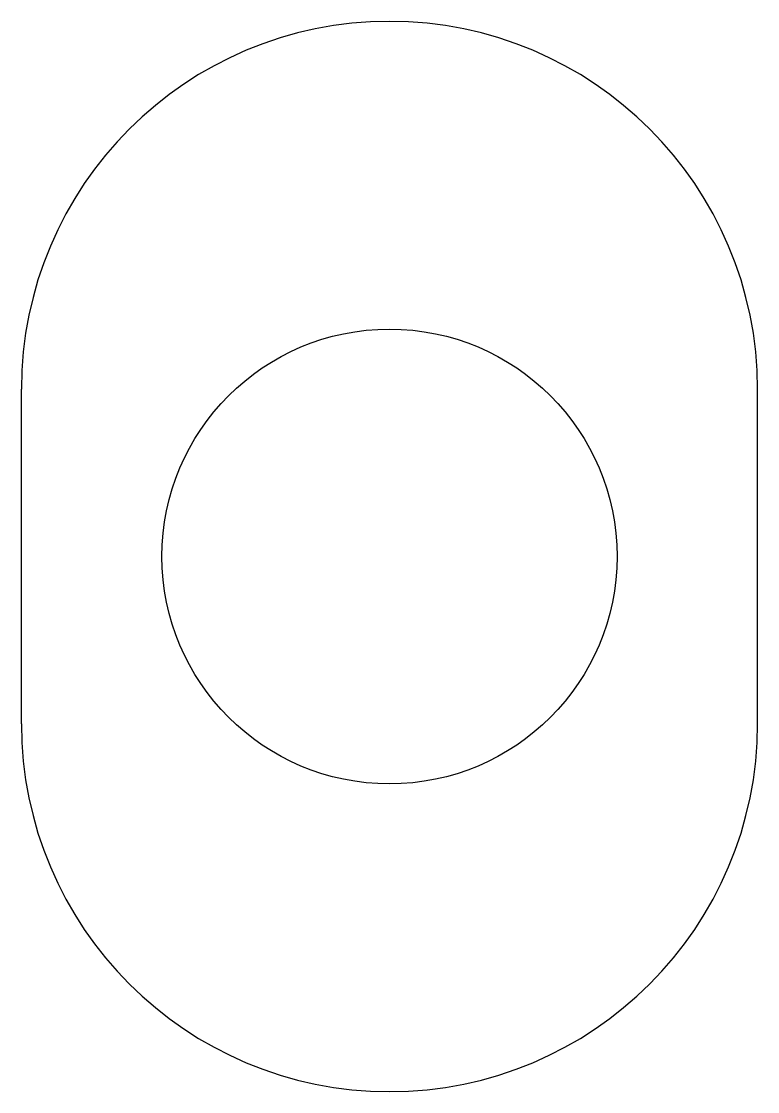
# Model space of a CAD drawing. Header units: millimetres. Extents: x -2.75 to 2.75, y -4 to 4.
import ezdxf

# ---------------------------------------------------------------- set-up
doc = ezdxf.new("R2010")
doc.units = ezdxf.units.MM

msp = doc.modelspace()

# ---------------------------------------------------------------- linework, layer by layer
at = {"layer": 'HOLES'}
msp.add_circle((0, 0), 1.7, dxfattribs=at)
at = {"layer": 'OUTLINE'}
for p, q in [((-2.75, -1.25), (-2.75, 1.25)), ((2.75, -1.25), (2.75, 1.25))]:
    msp.add_line(p, q, dxfattribs=at)
for centre, start, end in [((0, 1.25), 0, 180), ((0, -1.25), 180, 360)]:
    msp.add_arc(centre, 2.75, start, end, dxfattribs=at)

doc.saveas('drawing.dxf')
